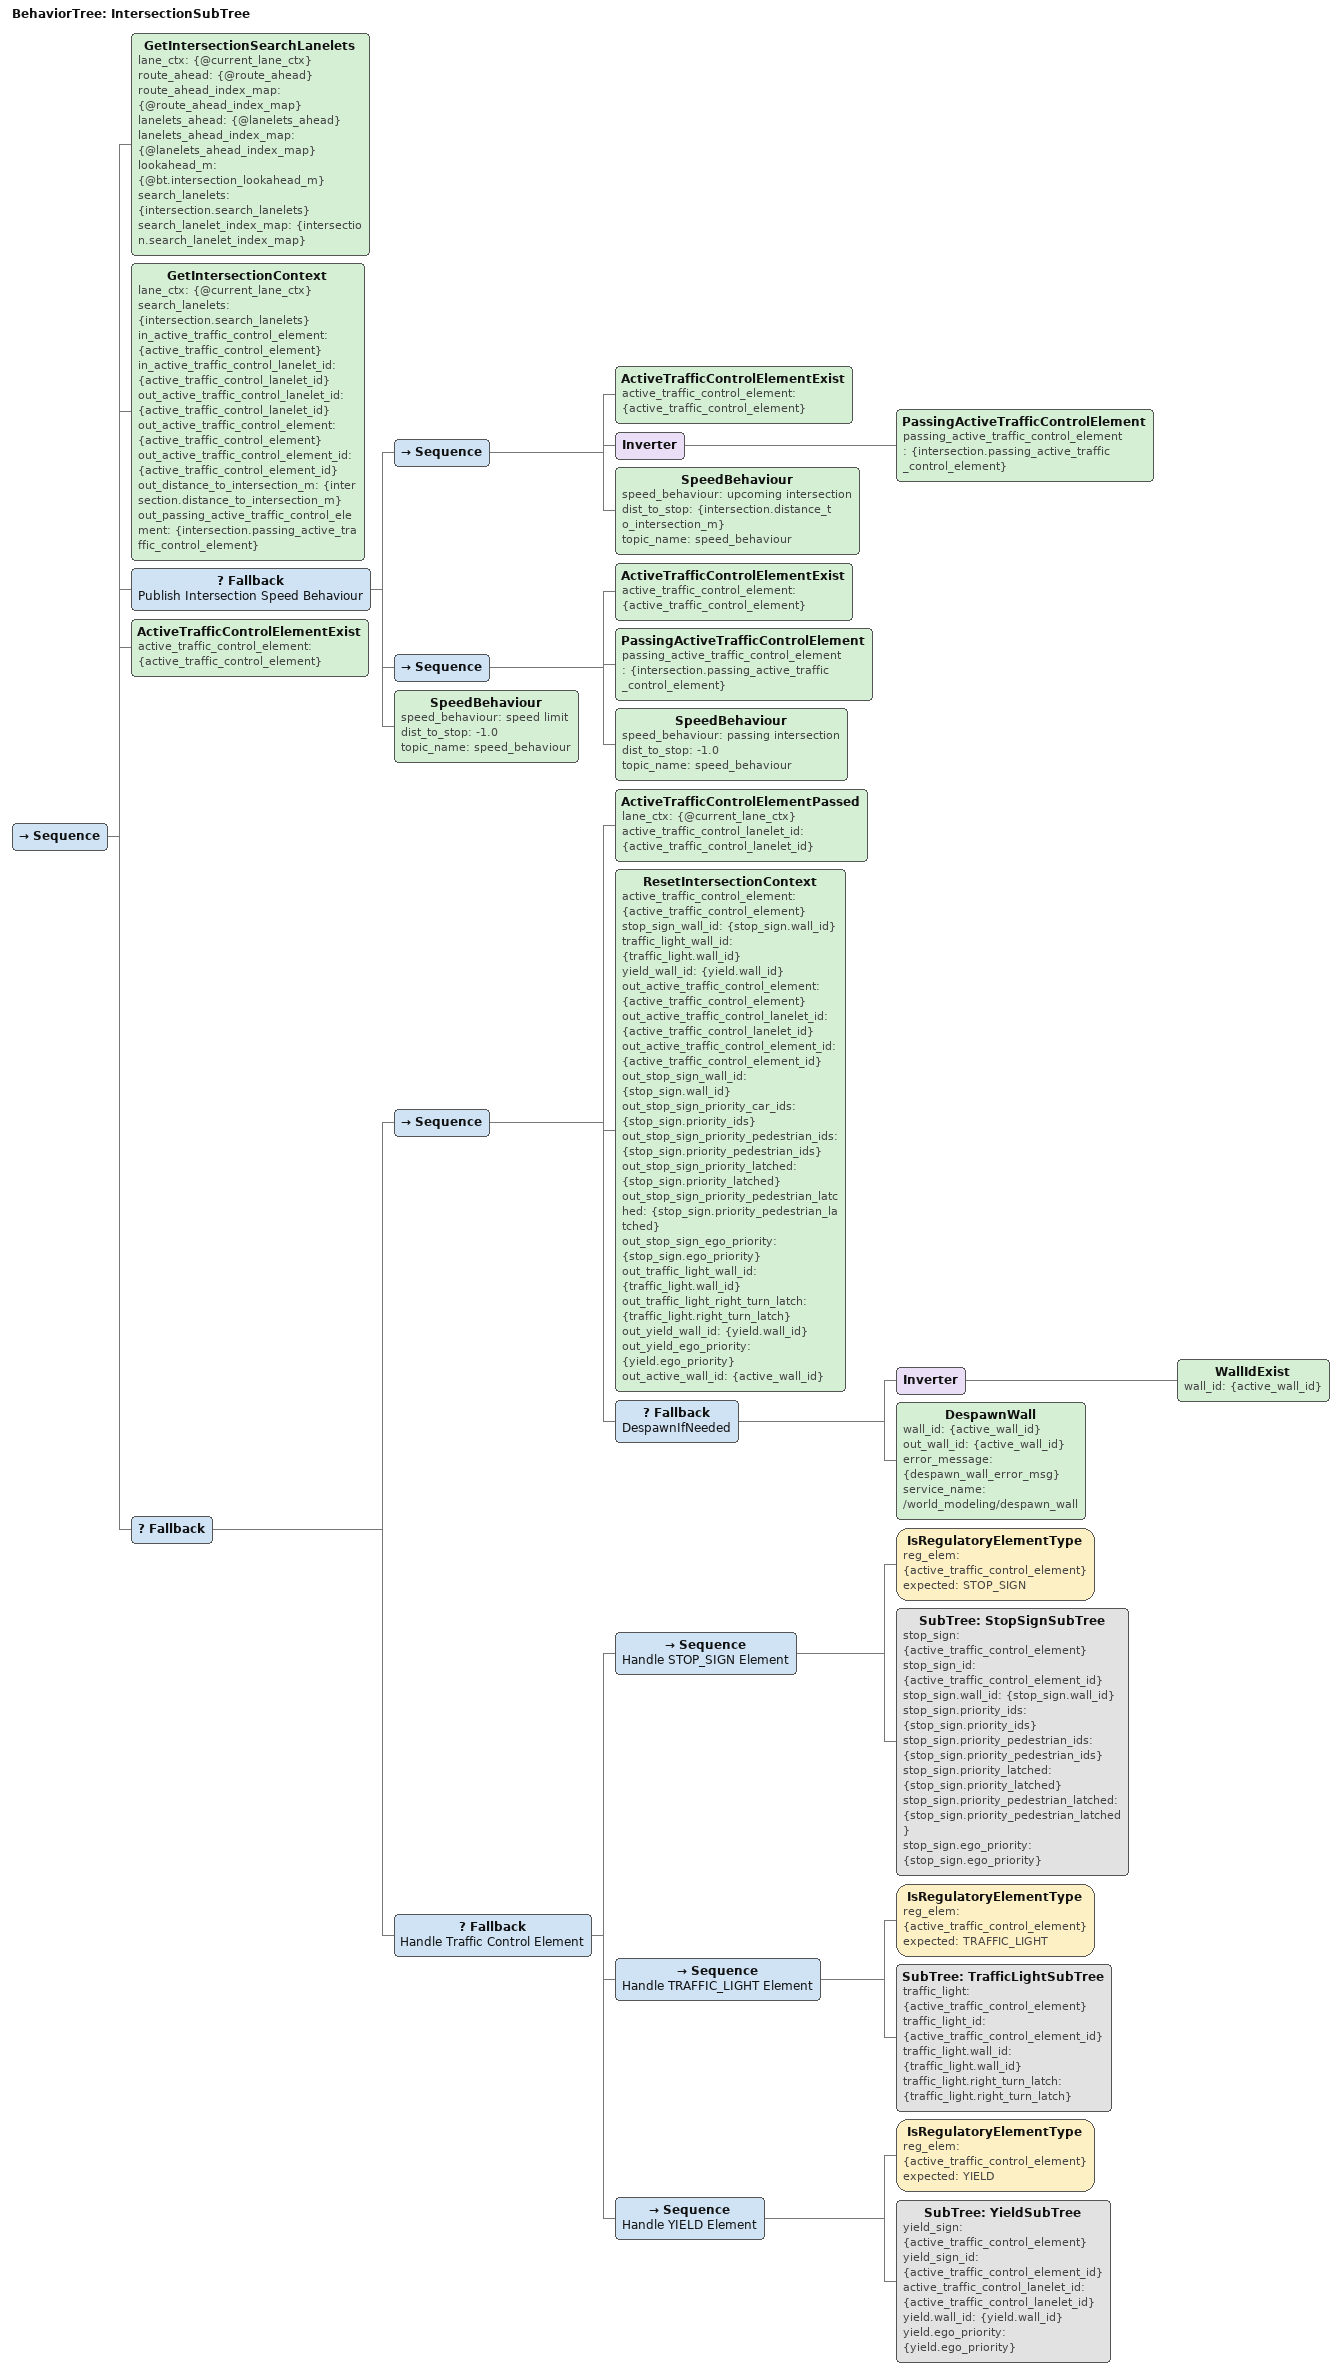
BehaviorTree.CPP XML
<root BTCPP_format="4" main_tree_to_execute="IntersectionSubTree">
  <include path="yield.xml" />
  <include path="stop_sign.xml" />
  <include path="traffic_light.xml" />
  <BehaviorTree ID="IntersectionSubTree">
    <Sequence>
      <GetIntersectionSearchLanelets
        lane_ctx="{@current_lane_ctx}"
        route_ahead="{@route_ahead}"
        route_ahead_index_map="{@route_ahead_index_map}"
        lanelets_ahead="{@lanelets_ahead}"
        lanelets_ahead_index_map="{@lanelets_ahead_index_map}"
        lookahead_m="{@bt.intersection_lookahead_m}"
        search_lanelets="{intersection.search_lanelets}"
        search_lanelet_index_map="{intersection.search_lanelet_index_map}"
      />

      <GetIntersectionContext
        lane_ctx="{@current_lane_ctx}"
        search_lanelets="{intersection.search_lanelets}"
        in_active_traffic_control_element="{active_traffic_control_element}"
        in_active_traffic_control_lanelet_id="{active_traffic_control_lanelet_id}"
        out_active_traffic_control_lanelet_id="{active_traffic_control_lanelet_id}"
        out_active_traffic_control_element="{active_traffic_control_element}"
        out_active_traffic_control_element_id="{active_traffic_control_element_id}"
        out_distance_to_intersection_m="{intersection.distance_to_intersection_m}"
        out_passing_active_traffic_control_element="{intersection.passing_active_traffic_control_element}"
      />

      <!-- speed behaviour for safer traj planning speed -->
      <Fallback name="Publish Intersection Speed Behaviour">
        <Sequence>
          <ActiveTrafficControlElementExist
            active_traffic_control_element="{active_traffic_control_element}" />
          <Inverter>
            <PassingActiveTrafficControlElement
              passing_active_traffic_control_element="{intersection.passing_active_traffic_control_element}" />
          </Inverter>
          <SpeedBehaviour
            speed_behaviour="upcoming intersection"
            dist_to_stop="{intersection.distance_to_intersection_m}"
            topic_name="speed_behaviour" />
        </Sequence>

        <Sequence>
          <ActiveTrafficControlElementExist
            active_traffic_control_element="{active_traffic_control_element}" />
          <PassingActiveTrafficControlElement
            passing_active_traffic_control_element="{intersection.passing_active_traffic_control_element}" />
          <SpeedBehaviour
            speed_behaviour="passing intersection"
            dist_to_stop="-1.0"
            topic_name="speed_behaviour" />
        </Sequence>

        <SpeedBehaviour
          speed_behaviour="speed limit"
          dist_to_stop="-1.0"
          topic_name="speed_behaviour" />
      </Fallback>

      <ActiveTrafficControlElementExist
        active_traffic_control_element="{active_traffic_control_element}" />

      <Fallback>

        <!-- Reset the intersection latch if passed -->
        <Sequence>
          <ActiveTrafficControlElementPassed
            lane_ctx="{@current_lane_ctx}"
            active_traffic_control_lanelet_id="{active_traffic_control_lanelet_id}" />

          <ResetIntersectionContext
            active_traffic_control_element="{active_traffic_control_element}"
            stop_sign_wall_id="{stop_sign.wall_id}"
            traffic_light_wall_id="{traffic_light.wall_id}"
            yield_wall_id="{yield.wall_id}"
            out_active_traffic_control_element="{active_traffic_control_element}"
            out_active_traffic_control_lanelet_id="{active_traffic_control_lanelet_id}"
            out_active_traffic_control_element_id="{active_traffic_control_element_id}"
            out_stop_sign_wall_id="{stop_sign.wall_id}"
            out_stop_sign_priority_car_ids="{stop_sign.priority_ids}"
            out_stop_sign_priority_pedestrian_ids="{stop_sign.priority_pedestrian_ids}"
            out_stop_sign_priority_latched="{stop_sign.priority_latched}"
            out_stop_sign_priority_pedestrian_latched="{stop_sign.priority_pedestrian_latched}"
            out_stop_sign_ego_priority="{stop_sign.ego_priority}"
            out_traffic_light_wall_id="{traffic_light.wall_id}"
            out_traffic_light_right_turn_latch="{traffic_light.right_turn_latch}"
            out_yield_wall_id="{yield.wall_id}"
            out_yield_ego_priority="{yield.ego_priority}"
            out_active_wall_id="{active_wall_id}" />

          <Fallback name="DespawnIfNeeded">
            <Inverter>
              <WallIdExist wall_id="{active_wall_id}" />
            </Inverter>
            <DespawnWall wall_id="{active_wall_id}" out_wall_id="{active_wall_id}"
              error_message="{despawn_wall_error_msg}" service_name="/world_modeling/despawn_wall" />
          </Fallback>
        </Sequence>

        <!-- Handle different types of traffic control elements -->
        <Fallback name="Handle Traffic Control Element">
          <Sequence name="Handle STOP_SIGN Element">
            <IsRegulatoryElementType reg_elem="{active_traffic_control_element}"
              expected="STOP_SIGN" />
            <SubTree
              ID="StopSignSubTree"
              stop_sign="{active_traffic_control_element}"
              stop_sign_id="{active_traffic_control_element_id}"
              stop_sign.wall_id="{stop_sign.wall_id}"
              stop_sign.priority_ids="{stop_sign.priority_ids}"
              stop_sign.priority_pedestrian_ids="{stop_sign.priority_pedestrian_ids}"
              stop_sign.priority_latched="{stop_sign.priority_latched}"
              stop_sign.priority_pedestrian_latched="{stop_sign.priority_pedestrian_latched}"
              stop_sign.ego_priority="{stop_sign.ego_priority}"
            />
          </Sequence>

          <Sequence name="Handle TRAFFIC_LIGHT Element">
            <IsRegulatoryElementType reg_elem="{active_traffic_control_element}"
              expected="TRAFFIC_LIGHT" />
            <SubTree
              ID="TrafficLightSubTree"
              traffic_light="{active_traffic_control_element}"
              traffic_light_id="{active_traffic_control_element_id}"
              traffic_light.wall_id="{traffic_light.wall_id}"
              traffic_light.right_turn_latch="{traffic_light.right_turn_latch}"
            />
          </Sequence>

          <Sequence name="Handle YIELD Element">
            <IsRegulatoryElementType reg_elem="{active_traffic_control_element}"
              expected="YIELD" />
            <SubTree
              ID="YieldSubTree"
              yield_sign="{active_traffic_control_element}"
              yield_sign_id="{active_traffic_control_element_id}"
              active_traffic_control_lanelet_id="{active_traffic_control_lanelet_id}"
              yield.wall_id="{yield.wall_id}"
              yield.ego_priority="{yield.ego_priority}"
            />
          </Sequence>
        </Fallback>

      </Fallback>
    </Sequence>
  </BehaviorTree>
</root>
